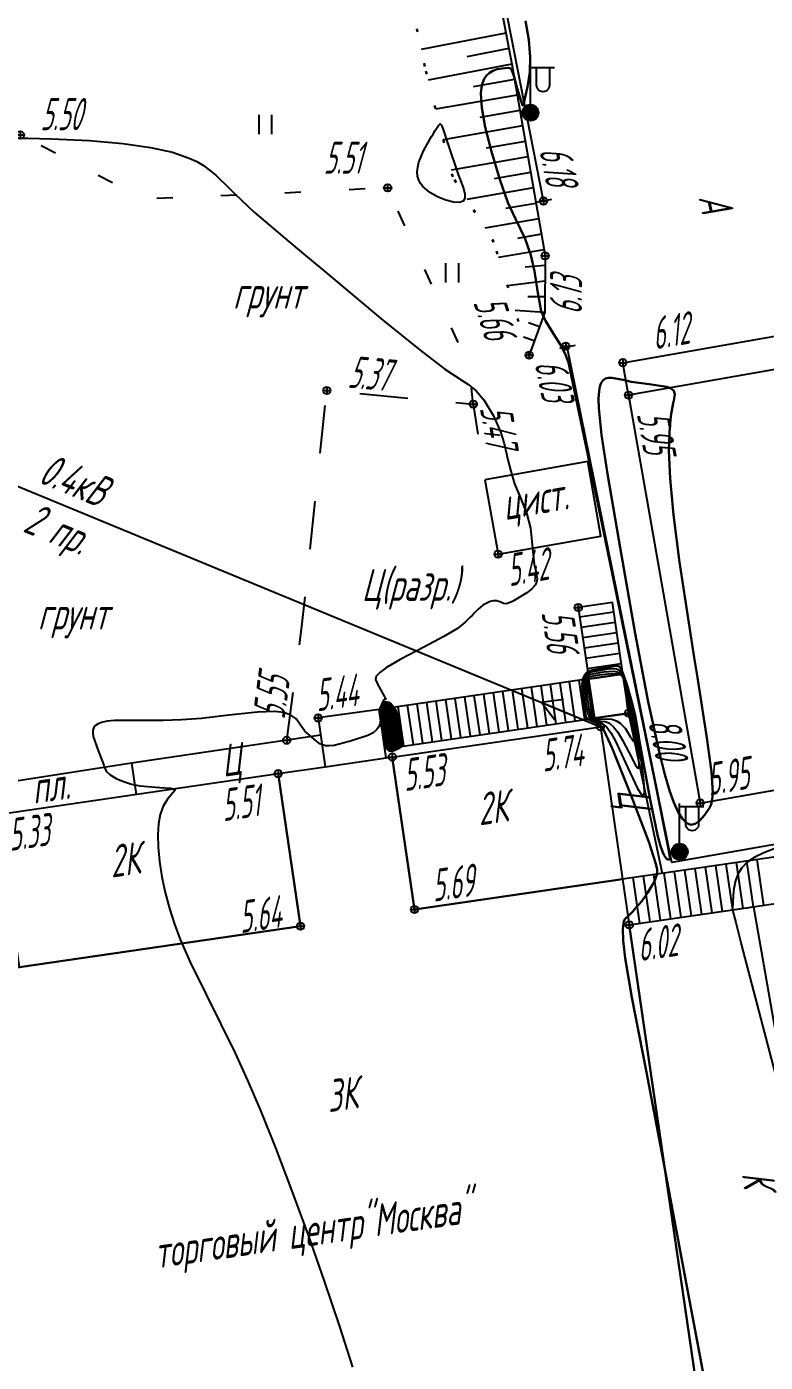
# Model space of a CAD drawing. Extents: x 1233805 to 1234355, y 654698 to 655114.
# Drawn here: x 1234054.18 to 1234077.19, y 655017.25 to 655058.85 of the extents above; entities that cross this region are included whole.
import ezdxf

# ---------------------------------------------------------------- set-up
doc = ezdxf.new("R2010")
doc.units = 0
for name, pattern in [('ИИDash_05_15', [2, 0.5, -1.5]), ('ИИDash_15_15', [3, 1.5, -1.5]), ('ИИDot', [1, 0, -1])]:
    doc.linetypes.add(name, pattern=pattern)
for name, color, linetype, lineweight in [('ИИ_ГОРИЗОНТАЛИ_ОСН', 32, 'Continuous', 25), ('ИИ_ГОРИЗОНТАЛИ_УТОЛЩ', 32, 'Continuous', 30), ('ИИ_ДОРОГИ_АД', 7, 'Continuous', 25), ('ИИ_ЛЭП_НН', 250, 'Continuous', 25), ('ИИ_ОГРАДЫ', 7, 'Continuous', 25), ('ИИ_ОТКОС', 7, 'Continuous', 25), ('ИИ_ОТМЕТКИ', 7, 'Continuous', 25), ('ИИ_СООРУЖЕНИЕ', 7, 'Continuous', 25), ('ИИ_СТРОЕНИЕ', 7, 'Continuous', 25), ('ИИ_УГОДЬЯ', 7, 'Continuous', 25)]:
    doc.layers.add(name, color=color, linetype=linetype, lineweight=lineweight)
doc.styles.add('VNIPISIMPLEXCUR', font='simplex.shx', dxfattribs={"width": 0.8, "oblique": 15})
doc.styles.add('ГОСТ 2.304 КУРСИВ', font='cs_gost2304.shx', dxfattribs={"oblique": 15})
doc.linetypes.add('ИИ054742_3', pattern='A,2,-0.5,[4,3dservice.shx,S=1,R=0,X=0,Y=0],-0.5,2', length=5)
doc.linetypes.add('ИИ054763', pattern='A,2.5,[23,3dservice.shx,S=0.85,R=45,X=0,Y=0],5,[23,3dservice.shx,S=0.85,R=225,X=0,Y=0],2.5', length=10)

# ---------------------------------------------------------------- blocks, each defined once
blk = doc.blocks.new('ИИ05401')
at = {"color": 0, "linetype": 'Continuous', "lineweight": 25}
for points in [[(-0.4, 1.2), (-0.4, 0)], [(0.4, 1.2), (0.4, 0)]]:
    blk.add_lwpolyline(points, dxfattribs=at)
blk = doc.blocks.new('ИИ051144')
at = {"color": 0, "linetype": 'Continuous', "lineweight": 25, "flags": 128}
for points in [[(4, 0), (0, 0)], [(2.775, 0.707), (4, 0), (2.775, -0.707)]]:
    blk.add_lwpolyline(points, dxfattribs=at)
blk = doc.blocks.new('ИИ0511013')
at = {"linetype": 'Continuous', "lineweight": 25}
h = blk.add_hatch(color=0, dxfattribs=at)
edge = h.paths.add_edge_path()
edge.add_arc((0, 0), 0.5, 0, 360)
at = {"color": 0, "linetype": 'Continuous', "lineweight": 25, "flags": 128}
for points in [[(0, 0.5), (0, 3)], [(0, 2.806), (1.5, 2.806)], [(1.184, 2.806), (1.184, 1.706), (1.174, 1.617), (1.144, 1.532), (1.096, 1.456), (1.033, 1.393), (0.957, 1.345), (0.873, 1.316), (0.784, 1.306), (0.695, 1.316), (0.61, 1.345), (0.534, 1.393), (0.471, 1.456), (0.423, 1.532), (0.394, 1.617), (0.384, 1.706), (0.384, 2.806)]]:
    blk.add_lwpolyline(points, dxfattribs=at)
at = {"color": 0, "linetype": 'Continuous', "lineweight": 25}
blk.add_circle((0, 0), 0.5, dxfattribs=at)
blk = doc.blocks.new('PICKET')
at = {"color": 0, "linetype": 'Continuous', "lineweight": 25}
for p, q in [((-0.23, 0), (0.23, 0)), ((0, 0.23), (0, -0.23))]:
    blk.add_line(p, q, dxfattribs=at)
blk.add_circle((0, 0), 0.23, dxfattribs=at)
at = {"color": 0, "linetype": 'Continuous', "style": 'VNIPISIMPLEXCUR', "oblique": 15, "width": 0.8}
blk.add_attdef('OTMETKA', (1.25, 0.3), '', height=2, dxfattribs=at)
at = {"color": 8, "linetype": 'Continuous', "style": 'VNIPISIMPLEXCUR', "oblique": 15, "width": 0.8, "flags": 1}
blk.add_attdef('NOMER', (1.25, -2.7), '', height=2, dxfattribs=at)

msp = doc.modelspace()

# ---------------------------------------------------------------- linework, layer by layer
at = {"layer": 'ИИ_ГОРИЗОНТАЛИ_ОСН', "flags": 128}
for points, elevation in [([(1234066.39, 655054.073), (1234066.355, 655054.194), (1234066.345, 655054.328), (1234066.358, 655054.475), (1234066.395, 655054.634), (1234066.538, 655054.988), (1234066.793, 655055.436), (1234066.836, 655055.507), (1234066.902, 655055.617), (1234067.002, 655055.777), (1234067.055, 655055.822), (1234067.099, 655055.787), (1234067.155, 655055.649), (1234067.301, 655055.205), (1234067.622, 655054.247), (1234067.682, 655054.088), (1234067.781, 655053.813), (1234067.827, 655053.635), (1234067.83, 655053.512), (1234067.779, 655053.421), (1234067.665, 655053.381), (1234067.476, 655053.389), (1234067.239, 655053.444), (1234066.971, 655053.549), (1234066.734, 655053.685), (1234066.519, 655053.871), (1234066.444, 655053.971), (1234066.39, 655054.073)], 5.5), ([(1234071.876, 655037.22), (1234071.913, 655037.201), (1234072.032, 655037.162), (1234072.042, 655037.162), (1234072.144, 655037.132), (1234072.25, 655037.036), (1234072.374, 655036.859), (1234072.516, 655036.602), (1234072.829, 655035.928), (1234073.209, 655035.126), (1234073.317, 655034.951), (1234073.385, 655034.903), (1234073.41, 655034.94), (1234073.422, 655035.034), (1234073.402, 655035.388), (1234073.327, 655035.957), (1234073.189, 655036.809), (1234073.181, 655036.856), (1234073.139, 655037.106), (1234072.985, 655037.923), (1234072.844, 655038.409), (1234072.707, 655038.709), (1234072.633, 655038.795), (1234072.547, 655038.841), (1234072.446, 655038.854), (1234072.29, 655038.837), (1234071.764, 655038.744), (1234071.661, 655038.707), (1234071.608, 655038.654), (1234071.604, 655038.648), (1234071.6, 655038.643), (1234071.552, 655038.543), (1234071.536, 655038.402), (1234071.599, 655037.774), (1234071.646, 655037.49), (1234071.697, 655037.347), (1234071.753, 655037.284), (1234071.817, 655037.246), (1234071.849, 655037.232), (1234071.876, 655037.22)], 6.5), ([(1234071.871, 655037.252), (1234071.885, 655037.245), (1234071.946, 655037.224), (1234072.035, 655037.221), (1234072.05, 655037.222), (1234072.198, 655037.213), (1234072.331, 655037.157), (1234072.463, 655037.046), (1234072.593, 655036.881), (1234072.741, 655036.632), (1234072.945, 655036.231), (1234073.142, 655035.852), (1234073.197, 655035.774), (1234073.233, 655035.753), (1234073.258, 655035.84), (1234073.244, 655036.078), (1234073.1, 655037.052), (1234073.087, 655037.127), (1234073.032, 655037.461), (1234072.917, 655038.11), (1234072.805, 655038.489), (1234072.739, 655038.611), (1234072.662, 655038.695), (1234072.575, 655038.744), (1234072.465, 655038.768), (1234072.149, 655038.746), (1234071.738, 655038.676), (1234071.669, 655038.651), (1234071.634, 655038.616), (1234071.631, 655038.611), (1234071.628, 655038.608), (1234071.596, 655038.541), (1234071.585, 655038.447), (1234071.637, 655037.959), (1234071.693, 655037.605), (1234071.742, 655037.404), (1234071.787, 655037.314), (1234071.832, 655037.271), (1234071.863, 655037.256), (1234071.871, 655037.252)], 7), ([(1234071.867, 655037.283), (1234071.87, 655037.282), (1234072.038, 655037.28), (1234072.058, 655037.283), (1234072.252, 655037.295), (1234072.41, 655037.28), (1234072.55, 655037.235), (1234072.67, 655037.16), (1234072.817, 655037), (1234072.982, 655036.741), (1234073.082, 655036.603), (1234073.094, 655036.648), (1234073.087, 655036.771), (1234073.009, 655037.301), (1234072.993, 655037.397), (1234072.938, 655037.752), (1234072.848, 655038.297), (1234072.811, 655038.468), (1234072.767, 655038.571), (1234072.705, 655038.64), (1234072.618, 655038.681), (1234072.384, 655038.697), (1234072.007, 655038.656), (1234071.712, 655038.607), (1234071.659, 655038.577), (1234071.658, 655038.575), (1234071.656, 655038.573), (1234071.634, 655038.491), (1234071.676, 655038.144), (1234071.787, 655037.461), (1234071.82, 655037.344), (1234071.847, 655037.297), (1234071.866, 655037.284), (1234071.867, 655037.283)], 7.5), ([(1234065.833, 655036.77), (1234065.753, 655037.231), (1234065.664, 655037.53), (1234065.602, 655037.649), (1234065.528, 655037.737), (1234065.446, 655037.792), (1234065.367, 655037.804), (1234065.321, 655037.786), (1234065.283, 655037.746), (1234065.232, 655037.61), (1234065.227, 655037.49), (1234065.256, 655037.26), (1234065.256, 655037.258), (1234065.257, 655037.255), (1234065.382, 655036.521), (1234065.453, 655036.336), (1234065.497, 655036.302), (1234065.556, 655036.299), (1234065.648, 655036.327), (1234065.742, 655036.378), (1234065.816, 655036.441), (1234065.852, 655036.51), (1234065.855, 655036.609), (1234065.833, 655036.77)], 6.5), ([(1234065.801, 655036.829), (1234065.727, 655037.262), (1234065.645, 655037.539), (1234065.588, 655037.647), (1234065.521, 655037.728), (1234065.447, 655037.777), (1234065.375, 655037.788), (1234065.331, 655037.77), (1234065.296, 655037.73), (1234065.254, 655037.593), (1234065.254, 655037.455), (1234065.287, 655037.203), (1234065.287, 655037.199), (1234065.288, 655037.194), (1234065.404, 655036.51), (1234065.469, 655036.342), (1234065.509, 655036.312), (1234065.563, 655036.308), (1234065.646, 655036.335), (1234065.731, 655036.386), (1234065.796, 655036.456), (1234065.826, 655036.542), (1234065.824, 655036.659), (1234065.801, 655036.829)], 7), ([(1234065.77, 655036.888), (1234065.7, 655037.294), (1234065.626, 655037.548), (1234065.575, 655037.645), (1234065.514, 655037.718), (1234065.447, 655037.762), (1234065.383, 655037.772), (1234065.341, 655037.754), (1234065.31, 655037.715), (1234065.277, 655037.576), (1234065.317, 655037.146), (1234065.318, 655037.141), (1234065.319, 655037.134), (1234065.426, 655036.5), (1234065.485, 655036.349), (1234065.521, 655036.321), (1234065.569, 655036.318), (1234065.644, 655036.343), (1234065.72, 655036.394), (1234065.777, 655036.472), (1234065.8, 655036.574), (1234065.794, 655036.71), (1234065.77, 655036.888)], 7.5), ([(1234065.706, 655037.007), (1234065.647, 655037.358), (1234065.587, 655037.565), (1234065.5, 655037.698), (1234065.448, 655037.732), (1234065.398, 655037.74), (1234065.363, 655037.724), (1234065.339, 655037.686), (1234065.322, 655037.543), (1234065.379, 655037.031), (1234065.38, 655037.024), (1234065.382, 655037.014), (1234065.471, 655036.479), (1234065.517, 655036.362), (1234065.545, 655036.34), (1234065.582, 655036.338), (1234065.641, 655036.358), (1234065.698, 655036.411), (1234065.738, 655036.502), (1234065.747, 655036.639), (1234065.733, 655036.811), (1234065.706, 655037.007)], 8.5), ([(1234065.674, 655037.066), (1234065.62, 655037.391), (1234065.568, 655037.574), (1234065.493, 655037.688), (1234065.448, 655037.718), (1234065.405, 655037.724), (1234065.375, 655037.709), (1234065.355, 655037.672), (1234065.344, 655037.526), (1234065.41, 655036.974), (1234065.411, 655036.965), (1234065.413, 655036.954), (1234065.493, 655036.469), (1234065.533, 655036.368), (1234065.589, 655036.348), (1234065.639, 655036.366), (1234065.687, 655036.419), (1234065.718, 655036.518), (1234065.721, 655036.671), (1234065.702, 655036.861), (1234065.674, 655037.066)], 9), ([(1234065.642, 655037.125), (1234065.594, 655037.424), (1234065.549, 655037.583), (1234065.486, 655037.678), (1234065.413, 655037.708), (1234065.387, 655037.694), (1234065.371, 655037.658), (1234065.367, 655037.509), (1234065.441, 655036.916), (1234065.442, 655036.907), (1234065.444, 655036.894), (1234065.516, 655036.459), (1234065.548, 655036.375), (1234065.596, 655036.357), (1234065.637, 655036.374), (1234065.676, 655036.427), (1234065.699, 655036.533), (1234065.695, 655036.703), (1234065.672, 655036.912), (1234065.642, 655037.125)], 9.5), ([(1234065.578, 655037.243), (1234065.51, 655037.601), (1234065.472, 655037.658), (1234065.428, 655037.677), (1234065.404, 655037.632), (1234065.412, 655037.476), (1234065.503, 655036.801), (1234065.504, 655036.79), (1234065.507, 655036.774), (1234065.56, 655036.438), (1234065.58, 655036.387), (1234065.609, 655036.377), (1234065.633, 655036.39), (1234065.654, 655036.443), (1234065.659, 655036.564), (1234065.642, 655036.768), (1234065.611, 655037.013), (1234065.578, 655037.243)], 10.5), ([(1234065.546, 655037.302), (1234065.491, 655037.61), (1234065.465, 655037.648), (1234065.435, 655037.661), (1234065.421, 655037.619), (1234065.434, 655037.459), (1234065.533, 655036.744), (1234065.535, 655036.731), (1234065.538, 655036.715), (1234065.583, 655036.428), (1234065.596, 655036.394), (1234065.615, 655036.387), (1234065.632, 655036.398), (1234065.643, 655036.451), (1234065.64, 655036.579), (1234065.616, 655036.8), (1234065.581, 655037.064), (1234065.546, 655037.302)], 11), ([(1234065.515, 655037.362), (1234065.472, 655037.619), (1234065.443, 655037.645), (1234065.457, 655037.442), (1234065.564, 655036.686), (1234065.566, 655036.673), (1234065.569, 655036.655), (1234065.605, 655036.418), (1234065.622, 655036.397), (1234065.63, 655036.406), (1234065.632, 655036.459), (1234065.62, 655036.594), (1234065.59, 655036.832), (1234065.55, 655037.114), (1234065.515, 655037.362)], 11.5)]:
    msp.add_lwpolyline(points, close=True, dxfattribs=dict(at, elevation=elevation))
for points, elevation in [([(1234053.993, 655055.383), (1234054.21, 655055.377), (1234054.947, 655055.363), (1234056.128, 655055.306), (1234057.17, 655055.215), (1234058.038, 655055.093), (1234058.723, 655054.942), (1234059.241, 655054.76), (1234059.472, 655054.649), (1234059.687, 655054.524), (1234060.074, 655054.231), (1234060.502, 655053.805), (1234060.657, 655053.643), (1234061.261, 655053.074), (1234062.351, 655052.152), (1234062.742, 655051.827), (1234063.401, 655051.276), (1234065.276, 655049.715), (1234066.437, 655048.773), (1234067.208, 655048.189), (1234067.806, 655047.791), (1234067.924, 655047.718), (1234068.185, 655047.512), (1234068.417, 655047.226), (1234068.719, 655046.732), (1234068.939, 655046.232), (1234069.05, 655045.87), (1234069.171, 655045.366), (1234069.256, 655045.005), (1234069.376, 655044.614), (1234069.558, 655044.175), (1234069.559, 655044.173), (1234069.762, 655043.669), (1234069.873, 655043.237), (1234069.939, 655042.614), (1234069.991, 655042.111), (1234070.04, 655041.896), (1234070.081, 655041.64), (1234070.063, 655041.549), (1234070.018, 655041.462), (1234069.914, 655041.347), (1234069.754, 655041.218), (1234069.31, 655040.952), (1234069.126, 655040.878), (1234069.027, 655040.886), (1234068.993, 655040.902), (1234068.916, 655040.938), (1234068.814, 655040.966), (1234068.716, 655040.974), (1234068.614, 655040.944), (1234068.508, 655040.901), (1234068.39, 655040.836), (1234068.244, 655040.709), (1234068.131, 655040.597), (1234068.062, 655040.528), (1234067.992, 655040.459), (1234067.841, 655040.309), (1234067.838, 655040.306), (1234067.602, 655040.112), (1234067.173, 655039.857), (1234066.571, 655039.54), (1234065.816, 655039.14), (1234065.382, 655038.889), (1234065.177, 655038.742), (1234065.068, 655038.623), (1234065.044, 655038.521), (1234065.093, 655038.4), (1234065.094, 655038.399), (1234065.203, 655038.203), (1234065.315, 655038.003), (1234065.338, 655037.962), (1234065.364, 655037.904), (1234065.361, 655037.905), (1234065.326, 655037.904), (1234065.291, 655037.872), (1234065.187, 655037.643), (1234065.169, 655037.574), (1234065.182, 655037.461), (1234065.182, 655037.461), (1234065.196, 655037.296), (1234065.184, 655037.161), (1234065.144, 655037.044), (1234065.076, 655036.947), (1234064.966, 655036.86), (1234064.809, 655036.778), (1234064.298, 655036.609), (1234064.267, 655036.6), (1234064.222, 655036.587), (1234063.76, 655036.468), (1234063.608, 655036.449), (1234063.486, 655036.451), (1234063.31, 655036.512), (1234063.128, 655036.66), (1234063.073, 655036.711), (1234062.99, 655036.781), (1234062.843, 655036.914), (1234062.738, 655037.051), (1234062.708, 655037.101), (1234062.574, 655037.289), (1234062.409, 655037.411), (1234062.184, 655037.49), (1234061.894, 655037.524), (1234061.37, 655037.506), (1234060.476, 655037.407), (1234059.626, 655037.309), (1234059.002, 655037.259), (1234058.428, 655037.24), (1234057.687, 655037.241), (1234056.912, 655037.237), (1234056.679, 655037.217), (1234056.508, 655037.183), (1234056.404, 655037.143), (1234056.325, 655037.09), (1234056.27, 655037.024), (1234056.239, 655036.945), (1234056.232, 655036.854), (1234056.247, 655036.747), (1234056.35, 655036.458), (1234056.356, 655036.445), (1234056.581, 655035.852), (1234056.593, 655035.811), (1234056.652, 655035.667), (1234056.777, 655035.55), (1234056.968, 655035.436), (1234057.195, 655035.338), (1234057.44, 655035.262), (1234057.699, 655035.21), (1234058.322, 655035.159), (1234058.671, 655035.134), (1234058.796, 655035.096), (1234058.793, 655035.06), (1234058.729, 655034.988), (1234058.558, 655034.788), (1234058.43, 655034.569), (1234058.337, 655034.315), (1234058.28, 655034.028), (1234058.257, 655033.689), (1234058.268, 655033.293), (1234058.313, 655032.851), (1234058.389, 655032.376), (1234058.494, 655031.883), (1234058.626, 655031.384), (1234058.781, 655030.894), (1234058.956, 655030.42), (1234059.269, 655029.71), (1234059.77, 655028.706), (1234060.671, 655026.88), (1234061.067, 655026.007), (1234061.458, 655025.094), (1234061.928, 655023.928), (1234062.43, 655022.616), (1234062.944, 655021.214), (1234063.445, 655019.784), (1234063.91, 655018.399), (1234064.323, 655017.102)], 5.5), ([(1234077.52, 655033.266), (1234077.144, 655033.124), (1234076.858, 655032.982), (1234076.627, 655032.825), (1234076.457, 655032.653), (1234076.335, 655032.457), (1234076.248, 655032.217), (1234076.195, 655031.937), (1234076.172, 655031.595), (1234076.172, 655031.594), (1234076.164, 655031.35), (1234076.164, 655031.35), (1234076.167, 655031.335), (1234076.267, 655030.946), (1234076.438, 655030.286), (1234076.441, 655030.275), (1234077.539, 655026.079)], 6.5)]:
    msp.add_lwpolyline(points, dxfattribs=dict(at, elevation=elevation))
at = {"layer": 'ИИ_ГОРИЗОНТАЛИ_УТОЛЩ', "elevation": 6, "flags": 128}
msp.add_lwpolyline([(1234069.722, 655059.035), (1234069.822, 655058.439), (1234069.864, 655057.905), (1234069.849, 655057.437), (1234069.775, 655056.982), (1234069.775, 655056.981), (1234069.677, 655056.517), (1234069.672, 655056.493), (1234069.648, 655056.395), (1234069.638, 655056.388), (1234069.623, 655056.41), (1234069.57, 655056.564), (1234069.461, 655056.94), (1234069.35, 655057.319), (1234069.293, 655057.488), (1234069.255, 655057.547), (1234069.179, 655057.567), (1234068.988, 655057.552), (1234068.83, 655057.524), (1234068.703, 655057.48), (1234068.593, 655057.416), (1234068.503, 655057.332), (1234068.43, 655057.226), (1234068.376, 655057.098), (1234068.342, 655056.95), (1234068.326, 655056.781), (1234068.355, 655056.327), (1234068.465, 655055.719), (1234068.655, 655054.966), (1234068.918, 655054.095), (1234069.171, 655053.375), (1234069.409, 655052.863), (1234069.419, 655052.844), (1234069.705, 655052.249), (1234069.888, 655051.735), (1234070.001, 655051.24), (1234070.105, 655050.565), (1234070.128, 655050.398), (1234070.207, 655049.991), (1234070.337, 655049.693), (1234070.592, 655049.285), (1234070.808, 655048.945), (1234070.955, 655048.665), (1234071.055, 655048.393), (1234071.538, 655046.104), (1234071.658, 655045.518), (1234073.112, 655038.451), (1234073.734, 655035.428), (1234074.177, 655033.236), (1234074.217, 655032.97), (1234074.213, 655032.925), (1234074.193, 655032.912), (1234074.149, 655032.913), (1234074.108, 655032.937), (1234074.024, 655033.061), (1234073.934, 655033.293), (1234073.839, 655033.633), (1234073.597, 655034.779), (1234073.263, 655036.655), (1234073.248, 655036.745), (1234073.131, 655037.41), (1234073.053, 655037.736), (1234072.882, 655038.334), (1234072.752, 655038.723), (1234072.691, 655038.854), (1234072.632, 655038.92), (1234072.56, 655038.94), (1234072.432, 655038.927), (1234071.79, 655038.812), (1234071.653, 655038.763), (1234071.583, 655038.693), (1234071.577, 655038.685), (1234071.572, 655038.678), (1234071.508, 655038.545), (1234071.486, 655038.357), (1234071.503, 655038.055), (1234071.561, 655037.589), (1234071.599, 655037.371), (1234071.652, 655037.291), (1234071.797, 655037.223), (1234071.88, 655037.189), (1234071.969, 655037.138), (1234072.029, 655037.103), (1234072.034, 655037.102), (1234072.087, 655037.059), (1234072.161, 655036.938), (1234072.414, 655036.382), (1234073, 655034.932), (1234073.556, 655033.466), (1234073.782, 655032.78), (1234073.819, 655032.6), (1234073.816, 655032.481), (1234073.743, 655032.257), (1234073.657, 655032.095), (1234073.525, 655031.886), (1234073.487, 655031.826), (1234073.475, 655031.808), (1234073.343, 655031.615), (1234073.247, 655031.51), (1234073.205, 655031.467), (1234073.117, 655031.361), (1234073.09, 655031.328), (1234072.884, 655031.118), (1234072.878, 655031.113), (1234072.821, 655031.06), (1234072.784, 655030.992), (1234072.748, 655030.765), (1234072.761, 655030.385), (1234072.826, 655029.844), (1234073.035, 655028.618), (1234073.473, 655026.344), (1234073.959, 655023.832), (1234074.631, 655020.222), (1234075.368, 655016.308)], dxfattribs=at)
at = {"layer": 'ИИ_ГОРИЗОНТАЛИ_УТОЛЩ', "flags": 128}
for points, elevation in [([(1234075.369, 655036.705), (1234075.511, 655035.639), (1234075.551, 655034.99), (1234075.537, 655034.785), (1234075.502, 655034.626), (1234075.444, 655034.499), (1234075.34, 655034.356), (1234075.322, 655034.333), (1234075.302, 655034.308), (1234075.138, 655034.117), (1234075.003, 655034.019), (1234074.87, 655033.994), (1234074.739, 655034.045), (1234074.606, 655034.177), (1234074.473, 655034.39), (1234074.34, 655034.684), (1234074.205, 655035.061), (1234074.059, 655035.559), (1234073.9, 655036.184), (1234073.542, 655037.819), (1234073.133, 655039.951), (1234072.62, 655042.865), (1234072.271, 655044.922), (1234072.089, 655046.135), (1234072.003, 655046.972), (1234071.994, 655047.272), (1234072.007, 655047.505), (1234072.034, 655047.647), (1234072.076, 655047.758), (1234072.134, 655047.839), (1234072.209, 655047.891), (1234072.298, 655047.916), (1234072.411, 655047.918), (1234072.757, 655047.851), (1234073.011, 655047.793), (1234073.571, 655047.715), (1234074.116, 655047.633), (1234074.259, 655047.581), (1234074.341, 655047.514), (1234074.368, 655047.409), (1234074.335, 655047.201), (1234074.33, 655047.179), (1234074.259, 655046.793), (1234074.214, 655046.405), (1234074.186, 655045.652), (1234074.22, 655044.78), (1234074.328, 655043.646), (1234074.518, 655042.172), (1234074.972, 655039.207), (1234075.073, 655038.583), (1234075.369, 655036.705)], 6), ([(1234071.863, 655037.314), (1234071.863, 655037.314), (1234072.04, 655037.339), (1234072.07, 655037.344), (1234072.748, 655037.438), (1234072.93, 655037.453), (1234072.93, 655037.453), (1234072.911, 655037.59), (1234072.899, 655037.668), (1234072.859, 655037.946), (1234072.78, 655038.484), (1234072.758, 655038.61), (1234072.731, 655038.661), (1234072.682, 655038.677), (1234072.573, 655038.667), (1234071.866, 655038.565), (1234071.866, 655038.565), (1234071.866, 655038.565), (1234071.686, 655038.539), (1234071.684, 655038.538), (1234071.684, 655038.538), (1234071.684, 655038.538), (1234071.684, 655038.536), (1234071.714, 655038.329), (1234071.832, 655037.517), (1234071.853, 655037.375), (1234071.862, 655037.322), (1234071.863, 655037.314), (1234071.863, 655037.314)], 8), ([(1234065.865, 655036.711), (1234065.78, 655037.199), (1234065.684, 655037.521), (1234065.616, 655037.65), (1234065.535, 655037.747), (1234065.446, 655037.806), (1234065.36, 655037.819), (1234065.312, 655037.802), (1234065.271, 655037.763), (1234065.209, 655037.626), (1234065.199, 655037.526), (1234065.225, 655037.318), (1234065.225, 655037.317), (1234065.225, 655037.315), (1234065.359, 655036.531), (1234065.397, 655036.406), (1234065.437, 655036.33), (1234065.485, 655036.293), (1234065.55, 655036.289), (1234065.65, 655036.319), (1234065.753, 655036.37), (1234065.836, 655036.426), (1234065.878, 655036.477), (1234065.885, 655036.558), (1234065.865, 655036.711)], 6), ([(1234065.738, 655036.948), (1234065.674, 655037.326), (1234065.606, 655037.557), (1234065.507, 655037.708), (1234065.448, 655037.747), (1234065.39, 655037.756), (1234065.352, 655037.739), (1234065.324, 655037.7), (1234065.299, 655037.559), (1234065.348, 655037.088), (1234065.349, 655037.082), (1234065.35, 655037.074), (1234065.449, 655036.49), (1234065.501, 655036.355), (1234065.533, 655036.331), (1234065.576, 655036.328), (1234065.642, 655036.351), (1234065.709, 655036.403), (1234065.757, 655036.487), (1234065.773, 655036.606), (1234065.763, 655036.76), (1234065.738, 655036.948)], 8), ([(1234065.61, 655037.184), (1234065.567, 655037.457), (1234065.529, 655037.592), (1234065.479, 655037.668), (1234065.42, 655037.693), (1234065.399, 655037.679), (1234065.387, 655037.645), (1234065.389, 655037.493), (1234065.472, 655036.859), (1234065.473, 655036.848), (1234065.475, 655036.834), (1234065.538, 655036.449), (1234065.564, 655036.381), (1234065.602, 655036.367), (1234065.635, 655036.382), (1234065.665, 655036.435), (1234065.679, 655036.548), (1234065.669, 655036.736), (1234065.642, 655036.963), (1234065.61, 655037.184)], 10), ([(1234065.483, 655037.421), (1234065.483, 655037.421), (1234065.452, 655037.627), (1234065.451, 655037.629), (1234065.479, 655037.426), (1234065.597, 655036.615), (1234065.597, 655036.614), (1234065.597, 655036.613), (1234065.628, 655036.408), (1234065.629, 655036.406), (1234065.628, 655036.414), (1234065.621, 655036.467), (1234065.601, 655036.61), (1234065.564, 655036.865), (1234065.52, 655037.165), (1234065.483, 655037.42), (1234065.483, 655037.421)], 12)]:
    msp.add_lwpolyline(points, close=True, dxfattribs=dict(at, elevation=elevation))
at = {"layer": 'ИИ_ДОРОГИ_АД', "linetype": 'ИИDash_15_15', "flags": 128}
msp.add_lwpolyline([(1234062.277, 655036.626), (1234062.752, 655040.168), (1234063.527, 655047.521), (1234068.09, 655047.095), (1234068.455, 655044.742)], dxfattribs=at)
at = {"layer": 'ИИ_ДОРОГИ_АД', "flags": 128}
for points in [[(1234072.927, 655037.47), (1234073.977, 655032.481)], [(1234063.337, 655036.782), (1234057.442, 655035.915), (1234051.903, 655035.052), (1234052.592, 655030.566), (1234050.683, 655030.254), (1234054.169, 655006.725), (1234055.266, 655007.224)], [(1234057.442, 655035.915), (1234057.588, 655034.942)]]:
    msp.add_lwpolyline(points, dxfattribs=at)
at = {"layer": 'ИИ_ЛЭП_НН', "elevation": -11.67, "flags": 128}
msp.add_lwpolyline([(1234017.695, 655058.052), (1234040.454, 655050.088), (1234072.05, 655037.05)], dxfattribs=at)
at = {"layer": 'ИИ_ОГРАДЫ', "linetype": 'ИИ054763', "flags": 128}
msp.add_lwpolyline([(1234070.279, 655053.423), (1234067.347, 655068.375), (1234077.087, 655069.772), (1234081.269, 655050.076), (1234084.651, 655034.641), (1234074.273, 655032.819), (1234071.018, 655048.876)], dxfattribs=at)
at = {"layer": 'ИИ_ОГРАДЫ', "flags": 128}
for points in [[(1234070.524, 655053.473), (1234070.034, 655053.373)], [(1234071.263, 655048.927), (1234070.773, 655048.826)]]:
    msp.add_lwpolyline(points, dxfattribs=at)
at = {"layer": 'ИИ_ОГРАДЫ', "linetype": 'ИИ054742_3', "flags": 128}
msp.add_lwpolyline([(1234072.928, 655047.375), (1234072.751, 655048.387), (1234080.618, 655049.767), (1234080.796, 655048.755)], dxfattribs=at)
at = {"layer": 'ИИ_ОТКОС'}
for p, q in [((1234069.108, 655058.65, 5.933), (1234066.464, 655058.143, 5.933)), ((1234069.201, 655058.17, 5.926), (1234067.884, 655057.917, 5.926)), ((1234069.293, 655057.689, 5.92), (1234066.685, 655057.189, 5.92)), ((1234069.377, 655057.207, 5.937), (1234068.085, 655056.983, 5.937)), ((1234069.46, 655056.724, 5.954), (1234066.915, 655056.284, 5.954)), ((1234069.543, 655056.242, 5.972), (1234068.289, 655056.025, 5.972)), ((1234069.627, 655055.76, 5.989), (1234067.156, 655055.332, 5.989)), ((1234069.71, 655055.278, 6.006), (1234068.493, 655055.067, 6.006)), ((1234069.794, 655054.796, 6.024), (1234067.397, 655054.381, 6.024)), ((1234069.877, 655054.313, 6.041), (1234068.743, 655054.117, 6.041)), ((1234069.961, 655053.831, 6.058), (1234067.89, 655053.473, 6.058)), ((1234070.044, 655053.349, 6.075), (1234069.108, 655053.187, 6.075)), ((1234070.128, 655052.867, 6.093), (1234068.453, 655052.577, 6.093)), ((1234070.211, 655052.385, 6.11), (1234069.472, 655052.257, 6.11)), ((1234070.295, 655051.903, 6.127), (1234068.88, 655051.658, 6.127)), ((1234070.325, 655051.416, 6.12), (1234069.705, 655051.364, 6.12)), ((1234070.323, 655050.927, 6.098), (1234069.154, 655050.781, 6.098)), ((1234070.321, 655050.438, 6.076), (1234069.79, 655050.441, 6.076)), ((1234070.315, 655049.95, 6.051), (1234069.393, 655050.017, 6.051)), ((1234070.153, 655049.506, 5.921), (1234069.815, 655049.63, 5.921)), ((1234069.992, 655049.063, 5.791), (1234069.653, 655049.186, 5.791))]:
    msp.add_line(p, q, dxfattribs=at)
at = {"layer": 'ИИ_ОТКОС', "color": 33, "linetype": 'ИИDot', "lineweight": 30, "elevation": 5.661}
msp.add_lwpolyline([(1234069.83, 655048.619), (1234068.731, 655052.136), (1234067.45, 655054.171), (1234066.577, 655057.615), (1234065.821, 655061.152), (1234065.359, 655064.082), (1234065.029, 655066.927), (1234065.149, 655069.145), (1234066.215, 655071.026)], dxfattribs=at)
at = {"layer": 'ИИ_ОТКОС', "elevation": 6.143}
msp.add_lwpolyline([(1234066.215, 655071.026), (1234067.533, 655066.865), (1234069.295, 655057.68), (1234070.327, 655051.717), (1234070.318, 655049.959), (1234069.83, 655048.619)], dxfattribs=at)
at = {"layer": 'ИИ_СООРУЖЕНИЕ'}
msp.add_lwpolyline([(1234068.455, 655044.742), (1234068.863, 655042.42), (1234072.061, 655042.982), (1234071.654, 655045.304)], close=True, dxfattribs=at)
at = {"layer": 'ИИ_СТРОЕНИЕ'}
for points in [[(1234072.928, 655047.375), (1234075.157, 655034.672), (1234083.024, 655036.052), (1234080.796, 655048.755)], [(1234071.685, 655038.537), (1234072.749, 655038.692), (1234072.425, 655040.914), (1234071.361, 655040.759)], [(1234071.863, 655037.315), (1234071.685, 655038.537), (1234065.161, 655037.586), (1234065.339, 655036.364)], [(1234072.927, 655037.47), (1234071.863, 655037.315), (1234071.685, 655038.537), (1234072.749, 655038.692)], [(1234065.161, 655037.586), (1234063.258, 655037.321), (1234063.48, 655035.801), (1234065.381, 655036.078), (1234065.339, 655036.364)], [(1234065.567, 655036.105), (1234072.05, 655037.05), (1234072.742, 655032.301), (1234066.259, 655031.356), (1234065.567, 655036.105)], [(1234052.05, 655029.286), (1234053.956, 655029.563), (1234062.705, 655030.839), (1234062.013, 655035.587), (1234063.48, 655035.801), (1234065.381, 655036.078), (1234065.567, 655036.105), (1234066.259, 655031.356), (1234072.742, 655032.301), (1234072.95, 655030.875), (1234075.353, 655014.388), (1234054.661, 655011.372)], [(1234062.013, 655035.587), (1234062.705, 655030.839), (1234053.956, 655029.563), (1234053.264, 655034.312)], [(1234072.742, 655032.301), (1234072.95, 655030.875), (1234078.083, 655031.623), (1234077.875, 655033.05)], [(1234082.519, 655020.286), (1234084.698, 655007.861), (1234084.864, 655006.915), (1234086.402, 654998.15), (1234081.411, 654997.274), (1234078.703, 655010.657), (1234078.098, 655014.805), (1234075.353, 655014.388), (1234072.95, 655030.875), (1234076.816, 655031.438), (1234078.884, 655019.649)]]:
    msp.add_lwpolyline(points, close=True, dxfattribs=at)
for points in [[(1234071.404, 655040.467), (1234072.468, 655040.622)], [(1234071.45, 655040.145), (1234072.515, 655040.3)], [(1234071.497, 655039.823), (1234072.562, 655039.979)], [(1234071.544, 655039.502), (1234072.609, 655039.657)], [(1234071.591, 655039.18), (1234072.655, 655039.335)], [(1234071.638, 655038.859), (1234072.702, 655039.014)], [(1234070.675, 655037.142), (1234070.497, 655038.364)], [(1234070.972, 655037.186), (1234070.794, 655038.407)], [(1234071.269, 655037.229), (1234071.091, 655038.45)], [(1234071.566, 655037.272), (1234071.388, 655038.494)], [(1234067.707, 655036.71), (1234067.529, 655037.931)], [(1234068.004, 655036.753), (1234067.826, 655037.974)], [(1234068.301, 655036.796), (1234068.122, 655038.018)], [(1234068.597, 655036.839), (1234068.419, 655038.061)], [(1234068.894, 655036.883), (1234068.716, 655038.104)], [(1234069.191, 655036.926), (1234069.013, 655038.148)], [(1234069.488, 655036.969), (1234069.31, 655038.191)], [(1234069.785, 655037.012), (1234069.607, 655038.234)], [(1234070.082, 655037.056), (1234069.904, 655038.277)], [(1234070.379, 655037.099), (1234070.201, 655038.321)], [(1234065.629, 655036.407), (1234065.451, 655037.628)], [(1234065.926, 655036.45), (1234065.748, 655037.672)], [(1234066.223, 655036.493), (1234066.044, 655037.715)], [(1234066.519, 655036.536), (1234066.341, 655037.758)], [(1234066.816, 655036.58), (1234066.638, 655037.801)], [(1234067.113, 655036.623), (1234066.935, 655037.845)], [(1234067.41, 655036.666), (1234067.232, 655037.888)], [(1234074.35, 655032.536), (1234074.558, 655031.109)], [(1234074.672, 655032.583), (1234074.88, 655031.156)], [(1234074.994, 655032.63), (1234075.202, 655031.203)], [(1234075.315, 655032.676), (1234075.523, 655031.25)], [(1234075.637, 655032.723), (1234075.845, 655031.297)], [(1234075.958, 655032.77), (1234076.166, 655031.344)], [(1234076.28, 655032.817), (1234076.488, 655031.39)], [(1234076.602, 655032.864), (1234076.81, 655031.437)], [(1234076.923, 655032.911), (1234077.131, 655031.484)], [(1234073.064, 655032.348), (1234073.272, 655030.922)], [(1234073.386, 655032.395), (1234073.594, 655030.969)], [(1234073.707, 655032.442), (1234073.915, 655031.015)], [(1234074.029, 655032.489), (1234074.237, 655031.062)]]:
    msp.add_lwpolyline(points, dxfattribs=at)
at = {"layer": 'ИИ_УГОДЬЯ', "linetype": 'ИИDash_05_15', "flags": 128}
msp.add_lwpolyline([(1234068.09, 655047.095), (1234067.946, 655048.309), (1234065.422, 655053.834), (1234061.814, 655053.648), (1234057.808, 655053.489), (1234053.127, 655055.921)], dxfattribs=at)

# ---------------------------------------------------------------- block references
at = {"layer": 'ИИ_ЛЭП_НН', "xscale": 0.5, "yscale": 0.5, "zscale": 0.5}
for p in [(1234069.87, 655056.173, -11.67), (1234074.52, 655033.156, -11.67)]:
    msp.add_blockref('ИИ0511013', p, dxfattribs=at)
at = {"layer": 'ИИ_ЛЭП_НН', "xscale": 0.4999999999999996, "yscale": 0.4999999999999996, "zscale": 0.4999999999999996, "rotation": 157.5759748645998}
msp.add_blockref('ИИ051144', (1234072.05, 655037.05, -11.67), dxfattribs=at)
at = {"layer": 'ИИ_ОТМЕТКИ'}
ref = msp.add_blockref('PICKET', (1234053.978, 655055.479, 5.502), dxfattribs=dict(at, xscale=0.5, yscale=0.5, zscale=0.5))
ref.add_attrib('OTMETKA', '5.50', (1234054.603, 655055.629, 5.502), dxfattribs={"layer": '0', "color": 0, "linetype": 'Continuous', "height": 1, "style": 'ГОСТ 2.304 КУРСИВ', "oblique": 15, "width": 0.65})
ref = msp.add_blockref('PICKET', (1234065.422, 655053.834, 5.513), dxfattribs=dict(at, xscale=0.5, yscale=0.5, zscale=0.5))
ref.add_attrib('OTMETKA', '5.51', (1234063.429, 655054.271, 5.513), dxfattribs={"layer": '0', "color": 0, "linetype": 'Continuous', "height": 1, "style": 'ГОСТ 2.304 КУРСИВ', "oblique": 15, "width": 0.65})
ref = msp.add_blockref('PICKET', (1234070.279, 655053.423, 6.183), dxfattribs=dict(at, xscale=0.5, yscale=0.5, zscale=0.5))
ref.add_attrib('OTMETKA', '6.18', (1234070.141, 655055.007, 6.183), dxfattribs={"layer": '0', "color": 0, "linetype": 'Continuous', "height": 1, "rotation": 281.0947, "style": 'ГОСТ 2.304 КУРСИВ', "oblique": 15, "width": 0.65})
ref = msp.add_blockref('PICKET', (1234070.327, 655051.717, 6.134), dxfattribs=dict(at, xscale=0.5, yscale=0.5, zscale=0.5))
ref.add_attrib('OTMETKA', '6.13', (1234071.475, 655049.892, 6.134), dxfattribs={"layer": '0', "color": 0, "linetype": 'Continuous', "height": 1, "rotation": 89.713, "style": 'ГОСТ 2.304 КУРСИВ', "oblique": 15, "width": 0.65})
ref = msp.add_blockref('PICKET', (1234069.83, 655048.619, 5.661), dxfattribs=dict(at, xscale=0.5, yscale=0.5, zscale=0.5))
ref.add_attrib('OTMETKA', '5.66', (1234068.084, 655050.265, 5.661), dxfattribs={"layer": '0', "color": 0, "linetype": 'Continuous', "height": 1, "rotation": 287.3573, "style": 'ГОСТ 2.304 КУРСИВ', "oblique": 15, "width": 0.65})
ref = msp.add_blockref('PICKET', (1234072.751, 655048.387, 6.118), dxfattribs=dict(at, xscale=0.5, yscale=0.5, zscale=0.5))
ref.add_attrib('OTMETKA', '6.12', (1234073.737, 655048.789, 6.118), dxfattribs={"layer": '0', "color": 0, "linetype": 'Continuous', "height": 1, "rotation": 9.9495, "style": 'ГОСТ 2.304 КУРСИВ', "oblique": 15, "width": 0.65})
ref = msp.add_blockref('PICKET', (1234070.974, 655048.902, 6.028), dxfattribs=dict(at, xscale=0.5, yscale=0.5, zscale=0.5))
ref.add_attrib('OTMETKA', '6.03', (1234069.995, 655048.364, 6.028), dxfattribs={"layer": '0', "color": 0, "linetype": 'Continuous', "height": 1, "rotation": 281.459, "style": 'ГОСТ 2.304 КУРСИВ', "oblique": 15, "width": 0.65})
ref = msp.add_blockref('PICKET', (1234063.527, 655047.521, 5.37), dxfattribs=dict(at, xscale=0.5, yscale=0.5, zscale=0.5))
ref.add_attrib('OTMETKA', '5.37', (1234064.163, 655047.613, 5.37), dxfattribs={"layer": '0', "color": 0, "linetype": 'Continuous', "height": 1, "rotation": 354.6679, "style": 'ГОСТ 2.304 КУРСИВ', "oblique": 15, "width": 0.65})
ref = msp.add_blockref('PICKET', (1234072.928, 655047.375, 5.951), dxfattribs=dict(at, xscale=0.5, yscale=0.5, zscale=0.5))
ref.add_attrib('OTMETKA', '5.95', (1234073.184, 655046.785, 5.951), dxfattribs={"layer": '0', "color": 0, "linetype": 'Continuous', "height": 1, "rotation": 279.9495, "style": 'ГОСТ 2.304 КУРСИВ', "oblique": 15, "width": 0.65})
ref = msp.add_blockref('PICKET', (1234068.09, 655047.095, 5.47), dxfattribs=dict(at, xscale=0.5, yscale=0.5, zscale=0.5))
ref.add_attrib('OTMETKA', '5.47', (1234068.295, 655046.972, 5.47), dxfattribs={"layer": '0', "color": 0, "linetype": 'Continuous', "height": 1, "rotation": 278.8228, "style": 'ГОСТ 2.304 КУРСИВ', "oblique": 15, "width": 0.65})
ref = msp.add_blockref('PICKET', (1234068.863, 655042.42, 5.423), dxfattribs=dict(at, xscale=0.5, yscale=0.5, zscale=0.5))
ref.add_attrib('OTMETKA', '5.42', (1234069.218, 655041.417, 5.423), dxfattribs={"layer": '0', "color": 0, "linetype": 'Continuous', "height": 1, "rotation": 9.9495, "style": 'ГОСТ 2.304 КУРСИВ', "oblique": 15, "width": 0.65})
ref = msp.add_blockref('PICKET', (1234071.361, 655040.759, 5.561), dxfattribs=dict(at, xscale=0.5, yscale=0.5, zscale=0.5))
ref.add_attrib('OTMETKA', '5.56', (1234070.213, 655040.604, 5.561), dxfattribs={"layer": '0', "color": 0, "linetype": 'Continuous', "height": 1, "rotation": 278.2927, "style": 'ГОСТ 2.304 КУРСИВ', "oblique": 15, "width": 0.65})
ref = msp.add_blockref('PICKET', (1234062.277, 655036.626, 5.553), dxfattribs=dict(at, xscale=0.5, yscale=0.5, zscale=0.5))
ref.add_attrib('OTMETKA', '5.55', (1234062.211, 655037.265, 5.553), dxfattribs={"layer": '0', "color": 0, "linetype": 'Continuous', "height": 1, "rotation": 82.3611, "style": 'ГОСТ 2.304 КУРСИВ', "oblique": 15, "width": 0.65})
ref = msp.add_blockref('PICKET', (1234063.258, 655037.321, 5.438), dxfattribs=dict(at, xscale=0.5, yscale=0.5, zscale=0.5))
ref.add_attrib('OTMETKA', '5.44', (1234063.226, 655037.522, 5.438), dxfattribs={"layer": '0', "color": 0, "linetype": 'Continuous', "height": 1, "rotation": 7.9444, "style": 'ГОСТ 2.304 КУРСИВ', "oblique": 15, "width": 0.65})
ref = msp.add_blockref('PICKET', (1234072.927, 655037.47, 8), dxfattribs=dict(at, xscale=0.5, yscale=0.5, zscale=0.5))
ref.add_attrib('OTMETKA', '8.00', (1234073.53, 655037.202, 8), dxfattribs={"layer": '0', "color": 0, "linetype": 'Continuous', "height": 1, "rotation": 281.8817, "style": 'ГОСТ 2.304 КУРСИВ', "oblique": 15, "width": 0.65})
ref = msp.add_blockref('PICKET', (1234072.05, 655037.05, 5.738), dxfattribs=dict(at, xscale=0.5, yscale=0.5, zscale=0.5))
ref.add_attrib('OTMETKA', '5.74', (1234070.266, 655035.644, 5.738), dxfattribs={"layer": '0', "color": 0, "linetype": 'Continuous', "height": 1, "rotation": 8.2927, "style": 'ГОСТ 2.304 КУРСИВ', "oblique": 15, "width": 0.65})
ref = msp.add_blockref('PICKET', (1234065.567, 655036.105, 5.531), dxfattribs=dict(at, xscale=0.5, yscale=0.5, zscale=0.5))
ref.add_attrib('OTMETKA', '5.53', (1234065.96, 655035.037, 5.531), dxfattribs={"layer": '0', "color": 0, "linetype": 'Continuous', "height": 1, "rotation": 8.2927, "style": 'ГОСТ 2.304 КУРСИВ', "oblique": 15, "width": 0.65})
ref = msp.add_blockref('PICKET', (1234075.157, 655034.672, 5.947), dxfattribs=dict(at, xscale=0.5, yscale=0.5, zscale=0.5))
ref.add_attrib('OTMETKA', '5.95', (1234075.444, 655034.903, 5.947), dxfattribs={"layer": '0', "color": 0, "linetype": 'Continuous', "height": 1, "rotation": 9.9495, "style": 'ГОСТ 2.304 КУРСИВ', "oblique": 15, "width": 0.65})
ref = msp.add_blockref('PICKET', (1234062.013, 655035.587, 5.514), dxfattribs=dict(at, xscale=0.5, yscale=0.5, zscale=0.5))
ref.add_attrib('OTMETKA', '5.51', (1234060.304, 655034.1, 5.514), dxfattribs={"layer": '0', "color": 0, "linetype": 'Continuous', "height": 1, "rotation": 8.2927, "style": 'ГОСТ 2.304 КУРСИВ', "oblique": 15, "width": 0.65})
ref = msp.add_blockref('PICKET', (1234053.264, 655034.312, 5.325), dxfattribs=dict(at, xscale=0.5, yscale=0.5, zscale=0.5))
ref.add_attrib('OTMETKA', '5.33', (1234053.664, 655033.176, 5.325), dxfattribs={"layer": '0', "color": 0, "linetype": 'Continuous', "height": 1, "rotation": 8.2927, "style": 'ГОСТ 2.304 КУРСИВ', "oblique": 15, "width": 0.65})
ref = msp.add_blockref('PICKET', (1234066.259, 655031.356, 5.69), dxfattribs=dict(at, xscale=0.5, yscale=0.5, zscale=0.5))
ref.add_attrib('OTMETKA', '5.69', (1234066.856, 655031.595, 5.69), dxfattribs={"layer": '0', "color": 0, "linetype": 'Continuous', "height": 1, "rotation": 8.2927, "style": 'ГОСТ 2.304 КУРСИВ', "oblique": 15, "width": 0.65})
ref = msp.add_blockref('PICKET', (1234062.705, 655030.839, 5.642), dxfattribs=dict(at, xscale=0.5, yscale=0.5, zscale=0.5))
ref.add_attrib('OTMETKA', '5.64', (1234060.848, 655030.615, 5.642), dxfattribs={"layer": '0', "color": 0, "linetype": 'Continuous', "height": 1, "rotation": 8.2927, "style": 'ГОСТ 2.304 КУРСИВ', "oblique": 15, "width": 0.65})
ref = msp.add_blockref('PICKET', (1234072.95, 655030.875, 6.019), dxfattribs=dict(at, xscale=0.5, yscale=0.5, zscale=0.5))
ref.add_attrib('OTMETKA', '6.02', (1234073.264, 655029.738, 6.019), dxfattribs={"layer": '0', "color": 0, "linetype": 'Continuous', "height": 1, "rotation": 8.2927, "style": 'ГОСТ 2.304 КУРСИВ', "oblique": 15, "width": 0.65})
at = {"layer": 'ИИ_УГОДЬЯ', "xscale": 0.5, "yscale": 0.5, "zscale": 0.5}
for p in [(1234061.605, 655055.507), (1234067.429, 655050.888)]:
    msp.add_blockref('ИИ05401', p, dxfattribs=at)

# ---------------------------------------------------------------- texts
at = {"layer": 'ИИ_ДОРОГИ_АД', "style": 'ГОСТ 2.304 КУРСИВ', "oblique": 15, "width": 0.8}
for s, rotation, p in [('А', 281.9874, (1234075.103, 655053.538)), ('Ц(разр.)', 0.2888, (1234064.617, 655040.961)), ('Ц', 8.2927, (1234060.304, 655035.485)), ('пл.', 8.2927, (1234054.397, 655034.644)), ('Ц', 278.2927, (1234072.56, 655035.074))]:
    msp.add_text(s, height=1, rotation=rotation, dxfattribs=at).set_placement(p)
at = {"layer": 'ИИ_ЛЭП_НН', "style": 'ГОСТ 2.304 КУРСИВ', "oblique": 15, "width": 0.8}
for s, p in [('0.4кВ', (1234054.491, 655044.674)), ('2 пр.', (1234054.021, 655043.139))]:
    msp.add_text(s, height=1, rotation=337.576, dxfattribs=at).set_placement(p)
at = {"layer": 'ИИ_СООРУЖЕНИЕ', "style": 'ГОСТ 2.304 КУРСИВ', "oblique": 15, "width": 0.8}
msp.add_text('цист.', height=1, rotation=9.9495, dxfattribs=at).set_placement((1234069.083, 655043.483))
at = {"layer": 'ИИ_СТРОЕНИЕ', "style": 'ГОСТ 2.304 КУРСИВ', "oblique": 15, "width": 0.8}
for s, rotation, p in [('2К', 8.2927, (1234068.279, 655033.971)), ('2К', 8.2927, (1234056.818, 655032.346)), ('3К', 8.2927, (1234063.581, 655025.036)), ('К', 278.2927, (1234076.453, 655023.134)), ('торговый центр"Москва"', 8.2927, (1234058.205, 655020.168))]:
    msp.add_text(s, height=1, rotation=rotation, dxfattribs=at).set_placement(p)
at = {"layer": 'ИИ_УГОДЬЯ', "style": 'ГОСТ 2.304 КУРСИВ', "oblique": 15, "width": 0.8}
for p in [(1234060.605, 655050.07), (1234054.524, 655040.075)]:
    msp.add_text('грунт', height=1, dxfattribs=at).set_placement(p)

doc.saveas('drawing.dxf')
